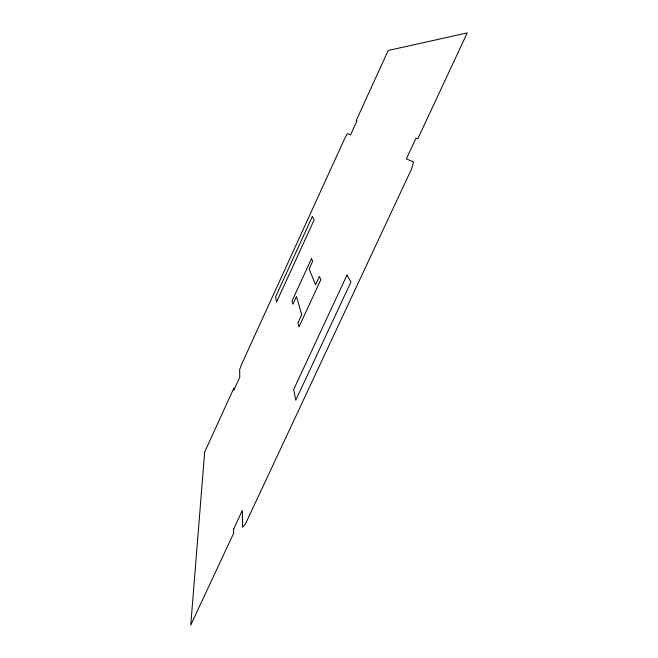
<?xml version="1.0" encoding="UTF-8"?>
<svg xmlns="http://www.w3.org/2000/svg" width="658" height="658" viewBox="0 0 658 658"><rect width="100%" height="100%" fill="white"/><g stroke="black" fill="none" stroke-linecap="round" stroke-linejoin="round"><path stroke-width="0.99" d="M233.672 528.95L233.664 533.194L190.754 625.1L204.671 452.005L233.837 388.204L233.837 390.178L239.767 377.199L239.627 369.763L241.338 364.886L345.228 137.399L347.523 133.533L350.582 134.849L356.965 120.891L356.142 120.644L388.212 50.485L467.246 32.9L417.805 138.789L415.971 138.254L406.356 158.858L413.512 161.934L411.62 168.867L245.401 524.056L242.629 527.231L242.309 510.435L233.672 528.95M312.27 216.614L275.595 296.857L276.59 301.981L314.179 219.838L312.27 216.614M311.497 258.643L292.062 300.928L292.933 304.193L296.445 296.569L301.759 314.647L297.942 322.905L299.003 326.87L320.841 279.658L319.41 276.442L315.56 284.782L309.128 268.982L312.673 261.284L311.497 258.643M346.939 275.167L293.674 389.503L295.763 400.196L350.961 281.961L346.939 275.167"/></g></svg>
